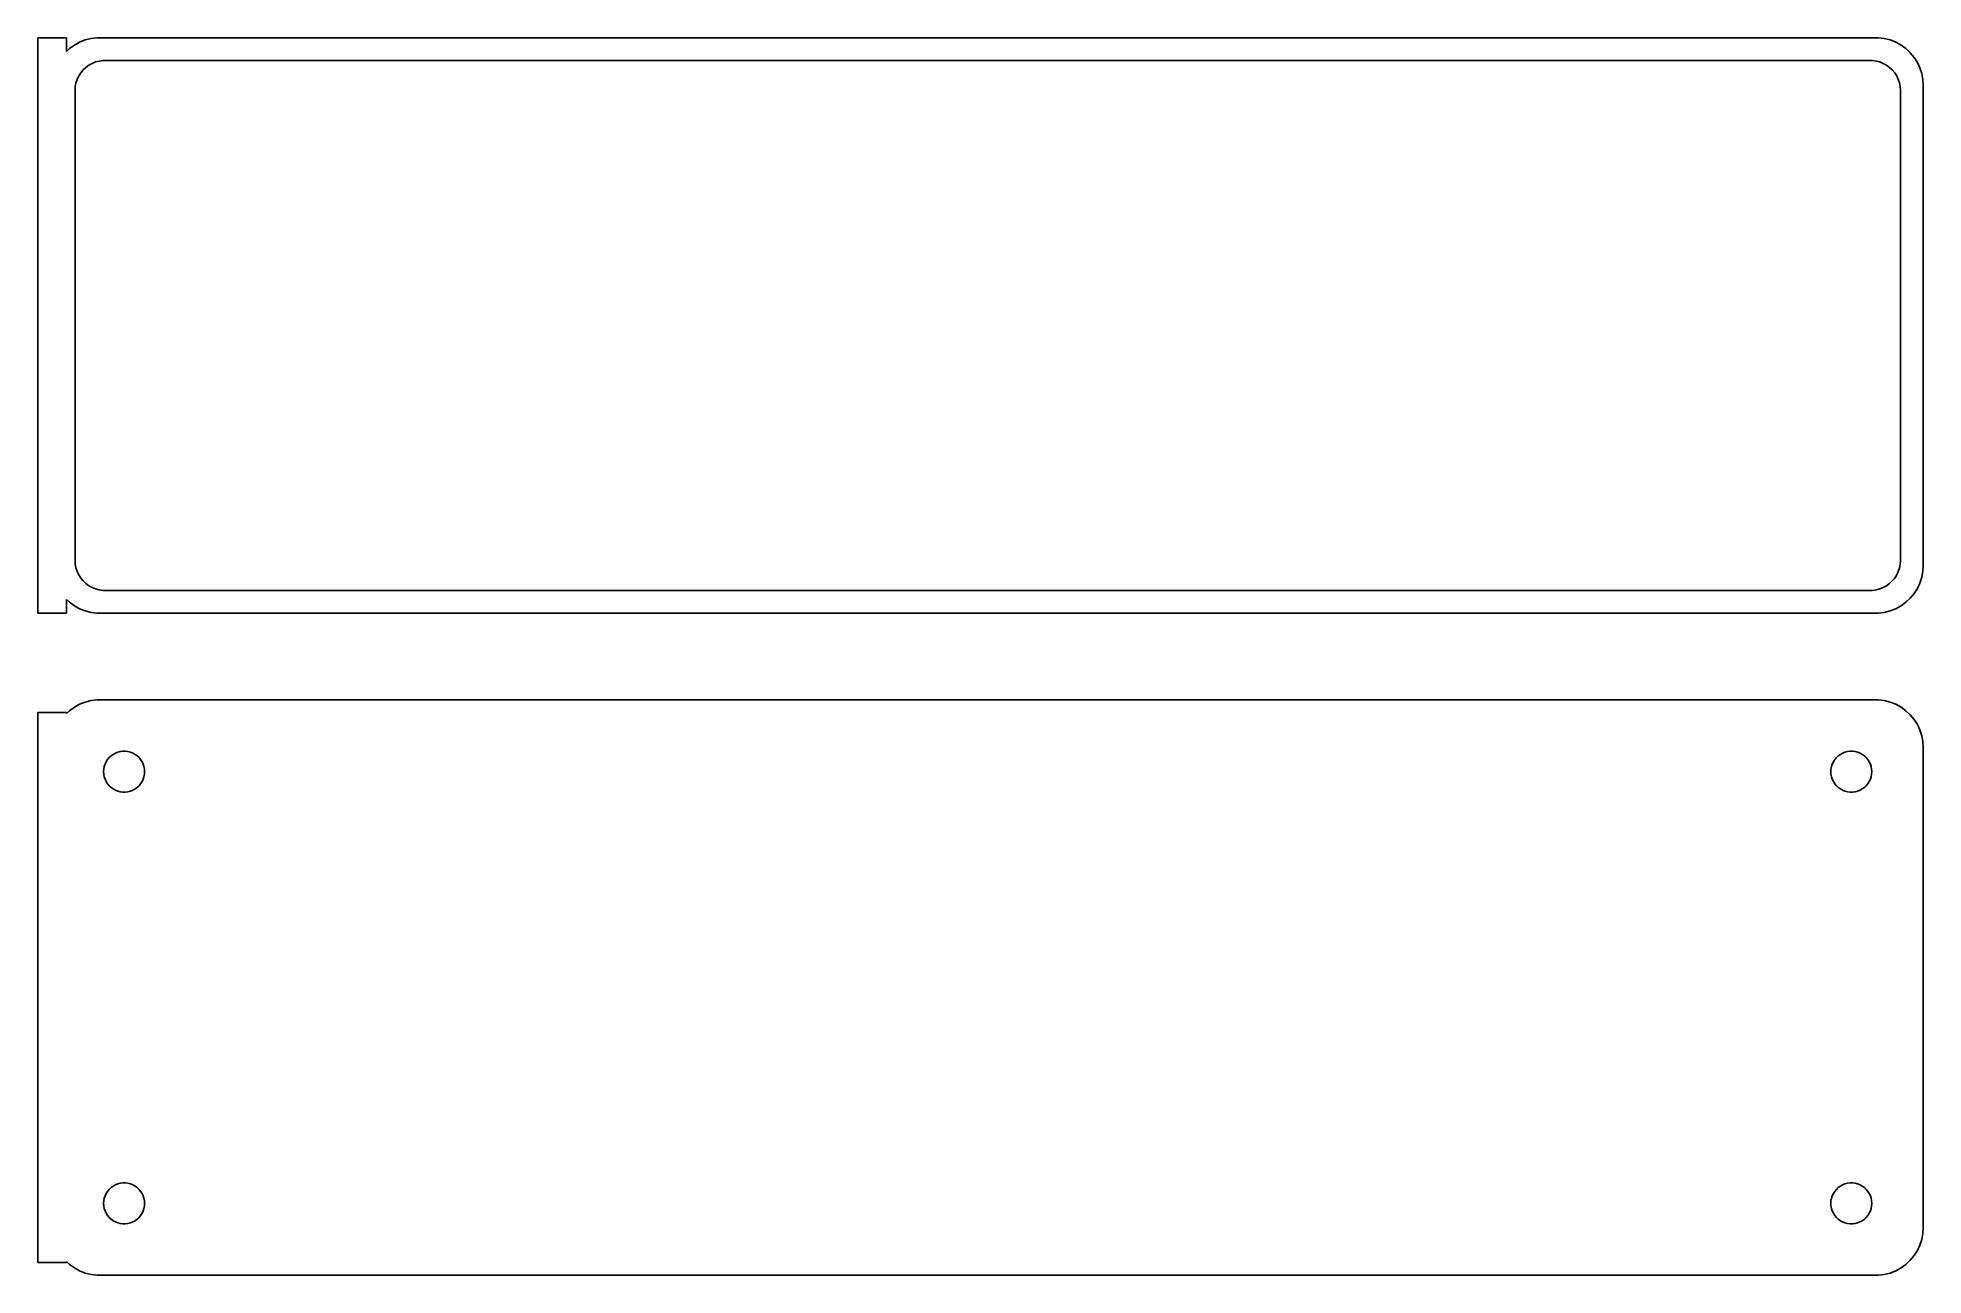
# Model space of a CAD drawing. Header units: metres. Extents: x -99 to 98, y 108 to 237.
import ezdxf

# ---------------------------------------------------------------- set-up
doc = ezdxf.new("R2010")
doc.units = ezdxf.units.M

msp = doc.modelspace()

# ---------------------------------------------------------------- linework, layer by layer
for p, q in [((-96, 236.979), (-99, 236.979)), ((-99, 236.979), (-99, 177.021)), ((-96, 235.559), (-96, 236.979)), ((-95.6871, 235.853), (-96, 235.559)), ((-95.1791, 236.222), (-95.6871, 235.853)), ((-94.6289, 236.524), (-95.1791, 236.222)), ((-94.0451, 236.755), (-94.6289, 236.524)), ((-93.4369, 236.911), (-94.0451, 236.755)), ((-92.8139, 236.99), (-93.4369, 236.911)), ((92.8139, 236.99), (-92.8139, 236.99)), ((93.4369, 236.911), (92.8139, 236.99)), ((94.0451, 236.755), (93.4369, 236.911)), ((94.6289, 236.524), (94.0451, 236.755)), ((95.1791, 236.222), (94.6289, 236.524)), ((95.6871, 235.853), (95.1791, 236.222)), ((96.1448, 235.423), (95.6871, 235.853)), ((-94.2692, 233.631), (-93.9843, 233.899)), ((-93.9843, 233.899), (-93.668, 234.128)), ((-93.668, 234.128), (-93.3254, 234.317)), ((-93.3254, 234.317), (-92.9619, 234.461)), ((-92.9619, 234.461), (-92.5833, 234.558)), ((-92.5833, 234.558), (-92.1955, 234.607)), ((-92.1955, 234.607), (92.1955, 234.607)), ((92.1955, 234.607), (92.5833, 234.558)), ((92.5833, 234.558), (92.9619, 234.461)), ((92.9619, 234.461), (93.3254, 234.317)), ((93.3254, 234.317), (93.668, 234.128)), ((93.668, 234.128), (93.9843, 233.899)), ((93.9843, 233.899), (94.2692, 233.631)), ((96.5451, 234.939), (96.1448, 235.423)), ((96.8815, 234.409), (96.5451, 234.939)), ((97.1489, 233.841), (96.8815, 234.409)), ((97.3429, 233.243), (97.1489, 233.841)), ((-95.1129, 231.5), (-95.0884, 231.89)), ((-95.0884, 231.89), (-95.0151, 232.274)), ((-95.0151, 232.274), (-94.8943, 232.646)), ((-94.8943, 232.646), (-94.7279, 233)), ((-94.7279, 233), (-94.5184, 233.33)), ((-94.5184, 233.33), (-94.2692, 233.631)), ((94.2692, 233.631), (94.5184, 233.33)), ((94.5184, 233.33), (94.7279, 233)), ((94.7279, 233), (94.8943, 232.646)), ((94.8943, 232.646), (95.0151, 232.274)), ((95.0151, 232.274), (95.0884, 231.89)), ((95.0884, 231.89), (95.1129, 231.5)), ((97.4606, 232.627), (97.3429, 233.243)), ((97.5, 232), (97.4606, 232.627)), ((97.5, 182), (97.5, 232)), ((-95.1129, 182.5), (-95.1129, 231.5)), ((95.1129, 231.5), (95.1129, 182.5)), ((-95.0884, 182.11), (-95.1129, 182.5)), ((-95.0151, 181.726), (-95.0884, 182.11)), ((-94.8943, 181.354), (-95.0151, 181.726)), ((-94.7279, 181), (-94.8943, 181.354)), ((-94.5184, 180.67), (-94.7279, 181)), ((94.7279, 181), (94.5184, 180.67)), ((94.8943, 181.354), (94.7279, 181)), ((95.0151, 181.726), (94.8943, 181.354)), ((95.0884, 182.11), (95.0151, 181.726)), ((95.1129, 182.5), (95.0884, 182.11)), ((97.3429, 180.757), (97.4606, 181.373)), ((97.4606, 181.373), (97.5, 182)), ((-94.2692, 180.369), (-94.5184, 180.67)), ((-93.9843, 180.101), (-94.2692, 180.369)), ((-93.668, 179.872), (-93.9843, 180.101)), ((-93.3254, 179.683), (-93.668, 179.872)), ((-92.9619, 179.539), (-93.3254, 179.683)), ((-92.5833, 179.442), (-92.9619, 179.539)), ((-92.1955, 179.393), (-92.5833, 179.442)), ((92.1955, 179.393), (-92.1955, 179.393)), ((92.5833, 179.442), (92.1955, 179.393)), ((92.9619, 179.539), (92.5833, 179.442)), ((93.3254, 179.683), (92.9619, 179.539)), ((93.668, 179.872), (93.3254, 179.683)), ((93.9843, 180.101), (93.668, 179.872)), ((94.2692, 180.369), (93.9843, 180.101)), ((94.5184, 180.67), (94.2692, 180.369)), ((96.1448, 178.577), (96.5451, 179.061)), ((96.5451, 179.061), (96.8815, 179.591)), ((96.8815, 179.591), (97.1489, 180.159)), ((97.1489, 180.159), (97.3429, 180.757)), ((-99, 177.021), (-96, 177.021)), ((-96, 177.021), (-96, 178.441)), ((-96, 178.441), (-95.6871, 178.147)), ((-95.6871, 178.147), (-95.1791, 177.778)), ((-95.1791, 177.778), (-94.6289, 177.476)), ((-94.6289, 177.476), (-94.0451, 177.245)), ((-94.0451, 177.245), (-93.4369, 177.089)), ((-93.4369, 177.089), (-92.8139, 177.01)), ((-92.8139, 177.01), (92.8139, 177.01)), ((92.8139, 177.01), (93.4369, 177.089)), ((93.4369, 177.089), (94.0451, 177.245)), ((94.0451, 177.245), (94.6289, 177.476)), ((94.6289, 177.476), (95.1791, 177.778)), ((95.1791, 177.778), (95.6871, 178.147)), ((95.6871, 178.147), (96.1448, 178.577)), ((-95.1791, 167.222), (-95.6871, 166.853)), ((-94.6289, 167.524), (-95.1791, 167.222)), ((-94.0451, 167.755), (-94.6289, 167.524)), ((-93.4369, 167.911), (-94.0451, 167.755)), ((-92.8139, 167.99), (-93.4369, 167.911)), ((92.8139, 167.99), (-92.8139, 167.99)), ((93.4369, 167.911), (92.8139, 167.99)), ((94.0451, 167.755), (93.4369, 167.911)), ((94.6289, 167.524), (94.0451, 167.755)), ((95.1791, 167.222), (94.6289, 167.524)), ((95.6871, 166.853), (95.1791, 167.222)), ((-96, 166.653), (-99, 166.653)), ((-99, 166.653), (-99, 109.347)), ((-95.6871, 166.853), (-96, 166.559)), ((-96, 166.559), (-96, 166.653)), ((96.1448, 166.423), (95.6871, 166.853)), ((96.5451, 165.939), (96.1448, 166.423)), ((96.8815, 165.409), (96.5451, 165.939)), ((97.1489, 164.841), (96.8815, 165.409)), ((97.3429, 164.243), (97.1489, 164.841)), ((97.4606, 163.627), (97.3429, 164.243)), ((97.5, 163), (97.4606, 163.627)), ((-92.0682, 161.031), (-91.9853, 161.286)), ((-91.9853, 161.286), (-91.8712, 161.529)), ((-91.8712, 161.529), (-91.7275, 161.755)), ((-91.7275, 161.755), (-91.5566, 161.962)), ((-91.5566, 161.962), (-91.3611, 162.145)), ((-91.3611, 162.145), (-91.1441, 162.303)), ((-91.1441, 162.303), (-90.9092, 162.432)), ((-90.9092, 162.432), (-90.6598, 162.531)), ((-90.6598, 162.531), (-90.4001, 162.597)), ((-90.4001, 162.597), (-90.1341, 162.631)), ((-90.1341, 162.631), (-89.8659, 162.631)), ((-89.8659, 162.631), (-89.5999, 162.597)), ((-89.5999, 162.597), (-89.3401, 162.531)), ((-89.3401, 162.531), (-89.0908, 162.432)), ((-89.0908, 162.432), (-88.8559, 162.303)), ((-88.8559, 162.303), (-88.6389, 162.145)), ((-88.6389, 162.145), (-88.4434, 161.962)), ((-88.4434, 161.962), (-88.2725, 161.755)), ((-88.2725, 161.755), (-88.1288, 161.529)), ((-88.1288, 161.529), (-88.0146, 161.286)), ((-88.0146, 161.286), (-87.9318, 161.031)), ((87.9318, 161.031), (88.0146, 161.286)), ((88.0146, 161.286), (88.1288, 161.529)), ((88.1288, 161.529), (88.2725, 161.755)), ((88.2725, 161.755), (88.4434, 161.962)), ((88.4434, 161.962), (88.6389, 162.145)), ((88.6389, 162.145), (88.8559, 162.303)), ((88.8559, 162.303), (89.0908, 162.432)), ((89.0908, 162.432), (89.3401, 162.531)), ((89.3401, 162.531), (89.5999, 162.597)), ((89.5999, 162.597), (89.8659, 162.631)), ((89.8659, 162.631), (90.1341, 162.631)), ((90.1341, 162.631), (90.4001, 162.597)), ((90.4001, 162.597), (90.6598, 162.531)), ((90.6598, 162.531), (90.9092, 162.432)), ((90.9092, 162.432), (91.1441, 162.303)), ((91.1441, 162.303), (91.3611, 162.145)), ((91.3611, 162.145), (91.5566, 161.962)), ((91.5566, 161.962), (91.7275, 161.755)), ((91.7275, 161.755), (91.8712, 161.529)), ((91.8712, 161.529), (91.9853, 161.286)), ((91.9853, 161.286), (92.0682, 161.031)), ((97.5, 113), (97.5, 163)), ((-92.1353, 160.5), (-92.1185, 160.768)), ((-92.1185, 160.232), (-92.1353, 160.5)), ((-92.1185, 160.768), (-92.0682, 161.031)), ((-92.0682, 159.969), (-92.1185, 160.232)), ((-91.9853, 159.714), (-92.0682, 159.969)), ((-91.8712, 159.471), (-91.9853, 159.714)), ((-91.7275, 159.245), (-91.8712, 159.471)), ((-91.5566, 159.038), (-91.7275, 159.245)), ((-88.2725, 159.245), (-88.4434, 159.038)), ((-88.1288, 159.471), (-88.2725, 159.245)), ((-88.0146, 159.714), (-88.1288, 159.471)), ((-87.9318, 159.969), (-88.0146, 159.714)), ((-87.9318, 161.031), (-87.8815, 160.768)), ((-87.8815, 160.232), (-87.9318, 159.969)), ((-87.8815, 160.768), (-87.8647, 160.5)), ((-87.8647, 160.5), (-87.8815, 160.232)), ((87.8647, 160.5), (87.8815, 160.768)), ((87.8815, 160.232), (87.8647, 160.5)), ((87.8815, 160.768), (87.9318, 161.031)), ((87.9318, 159.969), (87.8815, 160.232)), ((88.0146, 159.714), (87.9318, 159.969)), ((88.1288, 159.471), (88.0146, 159.714)), ((88.2725, 159.245), (88.1288, 159.471)), ((88.4434, 159.038), (88.2725, 159.245)), ((91.7275, 159.245), (91.5566, 159.038)), ((91.8712, 159.471), (91.7275, 159.245)), ((91.9853, 159.714), (91.8712, 159.471)), ((92.0682, 159.969), (91.9853, 159.714)), ((92.0682, 161.031), (92.1185, 160.768)), ((92.1185, 160.232), (92.0682, 159.969)), ((92.1185, 160.768), (92.1353, 160.5)), ((92.1353, 160.5), (92.1185, 160.232)), ((-91.3611, 158.855), (-91.5566, 159.038)), ((-91.1441, 158.697), (-91.3611, 158.855)), ((-90.9092, 158.568), (-91.1441, 158.697)), ((-90.6598, 158.469), (-90.9092, 158.568)), ((-90.4001, 158.403), (-90.6598, 158.469)), ((-90.1341, 158.369), (-90.4001, 158.403)), ((-89.8659, 158.369), (-90.1341, 158.369)), ((-89.5999, 158.403), (-89.8659, 158.369)), ((-89.3401, 158.469), (-89.5999, 158.403)), ((-89.0908, 158.568), (-89.3401, 158.469)), ((-88.8559, 158.697), (-89.0908, 158.568)), ((-88.6389, 158.855), (-88.8559, 158.697)), ((-88.4434, 159.038), (-88.6389, 158.855)), ((88.6389, 158.855), (88.4434, 159.038)), ((88.8559, 158.697), (88.6389, 158.855)), ((89.0908, 158.568), (88.8559, 158.697)), ((89.3401, 158.469), (89.0908, 158.568)), ((89.5999, 158.403), (89.3401, 158.469)), ((89.8659, 158.369), (89.5999, 158.403)), ((90.1341, 158.369), (89.8659, 158.369)), ((90.4001, 158.403), (90.1341, 158.369)), ((90.6598, 158.469), (90.4001, 158.403)), ((90.9092, 158.568), (90.6598, 158.469)), ((91.1441, 158.697), (90.9092, 158.568)), ((91.3611, 158.855), (91.1441, 158.697)), ((91.5566, 159.038), (91.3611, 158.855)), ((-92.1185, 115.768), (-92.0682, 116.031)), ((-92.0682, 116.031), (-91.9853, 116.286)), ((-91.9853, 116.286), (-91.8712, 116.529)), ((-91.8712, 116.529), (-91.7275, 116.755)), ((-91.7275, 116.755), (-91.5566, 116.962)), ((-91.5566, 116.962), (-91.3611, 117.145)), ((-91.3611, 117.145), (-91.1441, 117.303)), ((-91.1441, 117.303), (-90.9092, 117.432)), ((-90.9092, 117.432), (-90.6598, 117.531)), ((-90.6598, 117.531), (-90.4001, 117.597)), ((-90.4001, 117.597), (-90.1341, 117.631)), ((-90.1341, 117.631), (-89.8659, 117.631)), ((-89.8659, 117.631), (-89.5999, 117.597)), ((-89.5999, 117.597), (-89.3401, 117.531)), ((-89.3401, 117.531), (-89.0908, 117.432)), ((-89.0908, 117.432), (-88.8559, 117.303)), ((-88.8559, 117.303), (-88.6389, 117.145)), ((-88.6389, 117.145), (-88.4434, 116.962)), ((-88.4434, 116.962), (-88.2725, 116.755)), ((-88.2725, 116.755), (-88.1288, 116.529)), ((-88.1288, 116.529), (-88.0146, 116.286)), ((-88.0146, 116.286), (-87.9318, 116.031)), ((-87.9318, 116.031), (-87.8815, 115.768)), ((87.8815, 115.768), (87.9318, 116.031)), ((87.9318, 116.031), (88.0146, 116.286)), ((88.0146, 116.286), (88.1288, 116.529)), ((88.1288, 116.529), (88.2725, 116.755)), ((88.2725, 116.755), (88.4434, 116.962)), ((88.4434, 116.962), (88.6389, 117.145)), ((88.6389, 117.145), (88.8559, 117.303)), ((88.8559, 117.303), (89.0908, 117.432)), ((89.0908, 117.432), (89.3401, 117.531)), ((89.3401, 117.531), (89.5999, 117.597)), ((89.5999, 117.597), (89.8659, 117.631)), ((89.8659, 117.631), (90.1341, 117.631)), ((90.1341, 117.631), (90.4001, 117.597)), ((90.4001, 117.597), (90.6598, 117.531)), ((90.6598, 117.531), (90.9092, 117.432)), ((90.9092, 117.432), (91.1441, 117.303)), ((91.1441, 117.303), (91.3611, 117.145)), ((91.3611, 117.145), (91.5566, 116.962)), ((91.5566, 116.962), (91.7275, 116.755)), ((91.7275, 116.755), (91.8712, 116.529)), ((91.8712, 116.529), (91.9853, 116.286)), ((91.9853, 116.286), (92.0682, 116.031)), ((92.0682, 116.031), (92.1185, 115.768)), ((-92.1353, 115.5), (-92.1185, 115.768)), ((-92.1185, 115.232), (-92.1353, 115.5)), ((-92.0682, 114.969), (-92.1185, 115.232)), ((-91.9853, 114.714), (-92.0682, 114.969)), ((-91.8712, 114.471), (-91.9853, 114.714)), ((-91.7275, 114.245), (-91.8712, 114.471)), ((-91.5566, 114.038), (-91.7275, 114.245)), ((-91.3611, 113.855), (-91.5566, 114.038)), ((-88.4434, 114.038), (-88.6389, 113.855)), ((-88.2725, 114.245), (-88.4434, 114.038)), ((-88.1288, 114.471), (-88.2725, 114.245)), ((-88.0146, 114.714), (-88.1288, 114.471)), ((-87.9318, 114.969), (-88.0146, 114.714)), ((-87.8815, 115.232), (-87.9318, 114.969)), ((-87.8815, 115.768), (-87.8647, 115.5)), ((-87.8647, 115.5), (-87.8815, 115.232)), ((87.8647, 115.5), (87.8815, 115.768)), ((87.8815, 115.232), (87.8647, 115.5)), ((87.9318, 114.969), (87.8815, 115.232)), ((88.0146, 114.714), (87.9318, 114.969)), ((88.1288, 114.471), (88.0146, 114.714)), ((88.2725, 114.245), (88.1288, 114.471)), ((88.4434, 114.038), (88.2725, 114.245)), ((88.6389, 113.855), (88.4434, 114.038)), ((91.5566, 114.038), (91.3611, 113.855)), ((91.7275, 114.245), (91.5566, 114.038)), ((91.8712, 114.471), (91.7275, 114.245)), ((91.9853, 114.714), (91.8712, 114.471)), ((92.0682, 114.969), (91.9853, 114.714)), ((92.1185, 115.232), (92.0682, 114.969)), ((92.1185, 115.768), (92.1353, 115.5)), ((92.1353, 115.5), (92.1185, 115.232)), ((-91.1441, 113.697), (-91.3611, 113.855)), ((-90.9092, 113.568), (-91.1441, 113.697)), ((-90.6598, 113.469), (-90.9092, 113.568)), ((-90.4001, 113.403), (-90.6598, 113.469)), ((-90.1341, 113.369), (-90.4001, 113.403)), ((-89.8659, 113.369), (-90.1341, 113.369)), ((-89.5999, 113.403), (-89.8659, 113.369)), ((-89.3401, 113.469), (-89.5999, 113.403)), ((-89.0908, 113.568), (-89.3401, 113.469)), ((-88.8559, 113.697), (-89.0908, 113.568)), ((-88.6389, 113.855), (-88.8559, 113.697)), ((88.8559, 113.697), (88.6389, 113.855)), ((89.0908, 113.568), (88.8559, 113.697)), ((89.3401, 113.469), (89.0908, 113.568)), ((89.5999, 113.403), (89.3401, 113.469)), ((89.8659, 113.369), (89.5999, 113.403)), ((90.1341, 113.369), (89.8659, 113.369)), ((90.4001, 113.403), (90.1341, 113.369)), ((90.6598, 113.469), (90.4001, 113.403)), ((90.9092, 113.568), (90.6598, 113.469)), ((91.1441, 113.697), (90.9092, 113.568)), ((91.3611, 113.855), (91.1441, 113.697)), ((97.3429, 111.757), (97.4606, 112.373)), ((97.4606, 112.373), (97.5, 113)), ((96.1448, 109.577), (96.5451, 110.061)), ((96.5451, 110.061), (96.8815, 110.591)), ((96.8815, 110.591), (97.1489, 111.159)), ((97.1489, 111.159), (97.3429, 111.757)), ((-99, 109.347), (-96, 109.347)), ((-96, 109.347), (-96, 109.441)), ((-96, 109.441), (-95.6871, 109.147)), ((-95.6871, 109.147), (-95.1791, 108.778)), ((-95.1791, 108.778), (-94.6289, 108.476)), ((-94.6289, 108.476), (-94.0451, 108.245)), ((-94.0451, 108.245), (-93.4369, 108.089)), ((-93.4369, 108.089), (-92.8139, 108.01)), ((92.8139, 108.01), (93.4369, 108.089)), ((93.4369, 108.089), (94.0451, 108.245)), ((94.0451, 108.245), (94.6289, 108.476)), ((94.6289, 108.476), (95.1791, 108.778)), ((95.1791, 108.778), (95.6871, 109.147)), ((95.6871, 109.147), (96.1448, 109.577)), ((-92.8139, 108.01), (92.8139, 108.01))]:
    msp.add_line(p, q)

doc.saveas('drawing.dxf')
